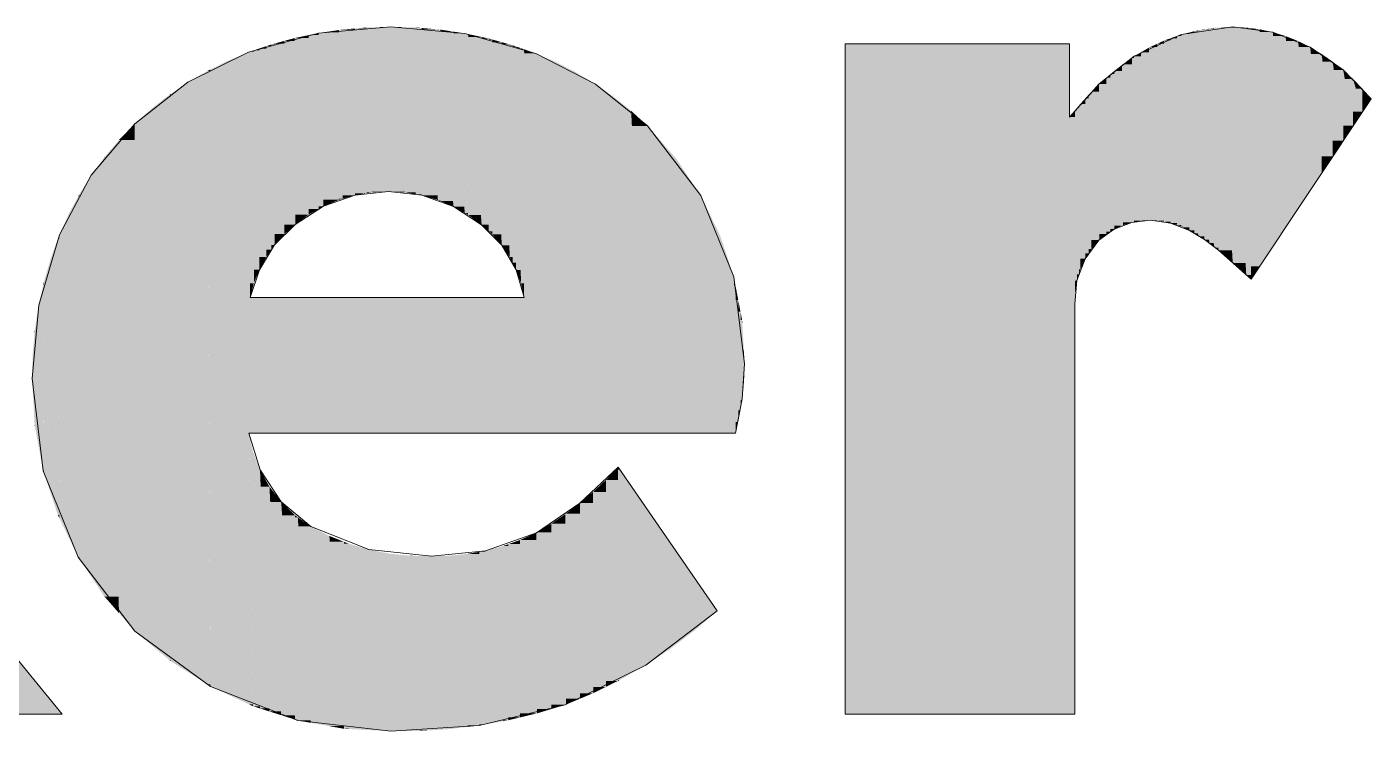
# Model space of a CAD drawing. Extents: x -1 to 1342, y -35 to 723.
# Drawn here: x 1089.49 to 1094.76, y 281.93 to 284.69 of the extents above; entities that cross this region are included whole.
import ezdxf

# ---------------------------------------------------------------- set-up
doc = ezdxf.new("R2010")
doc.units = 0
doc.layers.get('0').update_dxf_attribs({"lineweight": 18})
doc.layers.add('P11_Plankopf_Ausführung_AF_4_800 Plankopf', color=7, linetype='Continuous', lineweight=25)

# ---------------------------------------------------------------- blocks, each defined once
blk = doc.blocks.new('Referenz-A0SKLQSHLL', base_point=(1054.4775, 131.3883))
at = {"layer": 'P11_Plankopf_Ausführung_AF_4_800 Plankopf', "color": 0, "linetype": 'Continuous', "lineweight": 13, "ltscale": 16.9}
for p, q in [((1090.6317, 284.6667), (1090.3569, 284.5916)), ((1090.9155, 284.6908), (1090.6317, 284.6667)), ((1091.2046, 284.6656), (1090.9155, 284.6908)), ((1091.4839, 284.5867), (1091.2046, 284.6656)), ((1094.215, 284.6908), (1094.0133, 284.661)), ((1094.3718, 284.6702), (1094.215, 284.6908)), ((1094.5187, 284.6115), (1094.3718, 284.6702)), ((1093.5756, 284.6243), (1092.6957, 284.6243)), ((1092.6957, 284.6243), (1092.6957, 282)), ((1093.5756, 284.3378), (1093.5756, 284.6243)), ((1094.0133, 284.661), (1093.8281, 284.5757)), ((1090.3569, 284.5916), (1090.1199, 284.474)), ((1091.7169, 284.467), (1091.4839, 284.5867)), ((1093.8281, 284.5757), (1093.6918, 284.4674)), ((1094.6479, 284.5221), (1094.5187, 284.6115)), ((1094.7572, 284.4094), (1094.6479, 284.5221)), ((1090.1199, 284.474), (1089.9111, 284.3116)), ((1091.9213, 284.3033), (1091.7169, 284.467)), ((1093.6918, 284.4674), (1093.5756, 284.3378)), ((1094.2866, 283.7035), (1094.7572, 284.4094)), ((1089.9111, 284.3116), (1089.7409, 284.1097)), ((1092.1297, 284.03), (1091.9213, 284.3033)), ((1089.7409, 284.1097), (1089.6159, 283.8772)), ((1090.9053, 284.0462), (1090.7748, 284.0319)), ((1091.0362, 284.0317), (1090.9053, 284.0462)), ((1090.651, 283.9883), (1090.5403, 283.9177)), ((1090.7748, 284.0319), (1090.651, 283.9883)), ((1091.1604, 283.9874), (1091.0362, 284.0317)), ((1091.271, 283.9158), (1091.1604, 283.9874)), ((1092.2595, 283.7119), (1092.1297, 284.03)), ((1093.8927, 283.9337), (1093.8195, 283.9253)), ((1093.9712, 283.9229), (1093.8927, 283.9337)), ((1089.6159, 283.8772), (1089.5349, 283.6012)), ((1090.5403, 283.9177), (1090.4597, 283.837)), ((1091.3498, 283.8361), (1091.271, 283.9158)), ((1093.7507, 283.899), (1093.6907, 283.8563)), ((1093.8195, 283.9253), (1093.7507, 283.899)), ((1094.0449, 283.894), (1093.9712, 283.9229)), ((1094.104, 283.8581), (1094.0449, 283.894)), ((1090.4597, 283.837), (1090.3997, 283.74)), ((1091.4064, 283.7395), (1091.3498, 283.8361)), ((1093.6907, 283.8563), (1093.6366, 283.7827)), ((1094.1587, 283.816), (1094.104, 283.8581)), ((1093.6366, 283.7827), (1093.6043, 283.6972)), ((1094.1587, 283.816), (1094.2866, 283.7035)), ((1090.3997, 283.74), (1090.3634, 283.6319)), ((1091.4373, 283.6319), (1091.4064, 283.7395)), ((1092.3018, 283.371), (1092.2595, 283.7119)), ((1093.6043, 283.6972), (1093.596, 283.6063)), ((1091.4373, 283.6319), (1090.3634, 283.6319)), ((1089.5349, 283.6012), (1089.5091, 283.3147)), ((1093.596, 282), (1093.596, 283.6063)), ((1089.6264, 282), (1088.4808, 283.3965)), ((1092.2926, 283.2343), (1092.3018, 283.371)), ((1089.5091, 283.3147), (1089.5528, 282.9527)), ((1092.266, 283.0998), (1092.2926, 283.2343)), ((1090.3582, 283.0998), (1090.4023, 282.9561)), ((1090.3582, 283.0998), (1092.266, 283.0998)), ((1089.5528, 282.9527), (1089.69, 282.6148)), ((1090.4023, 282.9561), (1090.4855, 282.831)), ((1091.6559, 282.826), (1091.8056, 282.9668)), ((1092.1944, 282.4041), (1091.8056, 282.9668)), ((1090.4855, 282.831), (1090.6009, 282.7347)), ((1091.4859, 282.7104), (1091.6559, 282.826)), ((1090.6009, 282.7347), (1090.8295, 282.644)), ((1091.2855, 282.6398), (1091.4859, 282.7104)), ((1089.69, 282.6148), (1089.9111, 282.3248)), ((1090.8295, 282.644), (1091.0741, 282.619)), ((1091.0741, 282.619), (1091.2855, 282.6398)), ((1091.9142, 282.1919), (1092.1944, 282.4041)), ((1089.9111, 282.3248), (1090.2081, 282.1085)), ((1091.599, 282.0364), (1091.9142, 282.1919)), ((1090.2081, 282.1085), (1090.5504, 281.9751)), ((1091.2617, 281.9555), (1091.599, 282.0364)), ((1088.6138, 282), (1089.6264, 282)), ((1092.6957, 282), (1093.596, 282)), ((1090.5504, 281.9751), (1090.9155, 281.9335)), ((1090.9155, 281.9335), (1091.2617, 281.9555))]:
    blk.add_line(p, q, dxfattribs=at)
at = {"layer": 'P11_Plankopf_Ausführung_AF_4_800 Plankopf', "color": 0, "linetype": 'Continuous', "lineweight": 0, "ltscale": 0.0169}
for points in [[(1090.6317, 284.6587), (1090.5936, 284.6587), (1090.6317, 284.6667)], [(1090.651, 284.6667), (1090.6317, 284.6667), (1090.651, 284.6695)], [(1090.651, 283.9883), (1090.6317, 283.9883), (1090.6317, 284.6667)], [(1090.651, 283.9883), (1090.651, 284.6667), (1090.6317, 284.6667)], [(1090.7116, 284.6695), (1090.651, 284.6695), (1090.7116, 284.6784)], [(1090.7116, 284.0137), (1090.651, 284.0137), (1090.651, 284.6695)], [(1090.7116, 284.0137), (1090.7116, 284.6695), (1090.651, 284.6695)], [(1090.7257, 284.6784), (1090.7116, 284.6784), (1090.7257, 284.6805)], [(1090.7257, 284.0178), (1090.7116, 284.0178), (1090.7116, 284.6784)], [(1090.7257, 284.0178), (1090.7257, 284.6784), (1090.7116, 284.6784)], [(1090.7748, 284.6805), (1090.7257, 284.6805), (1090.7748, 284.6846)], [(1090.7748, 284.0319), (1090.7257, 284.0319), (1090.7257, 284.6805)], [(1090.7748, 284.0319), (1090.7748, 284.6805), (1090.7257, 284.6805)], [(1090.8205, 284.6846), (1090.7748, 284.6846), (1090.8205, 284.6885)], [(1090.8205, 284.0396), (1090.7748, 284.0396), (1090.7748, 284.6846)], [(1090.8205, 284.0396), (1090.8205, 284.6846), (1090.7748, 284.6846)], [(1090.8396, 284.6885), (1090.8205, 284.6885), (1090.8396, 284.689)], [(1090.8396, 284.0428), (1090.8205, 284.0428), (1090.8205, 284.6885)], [(1090.8396, 284.0428), (1090.8396, 284.6885), (1090.8205, 284.6885)], [(1090.9053, 284.689), (1090.8396, 284.689), (1090.9053, 284.6905)], [(1090.9053, 284.0462), (1090.8396, 284.0462), (1090.8396, 284.689)], [(1090.9053, 284.0462), (1090.9053, 284.689), (1090.8396, 284.689)], [(1090.9155, 284.6905), (1090.9053, 284.6905), (1090.9155, 284.6908)], [(1090.9155, 284.0462), (1090.9053, 284.0462), (1090.9053, 284.6905)], [(1090.9155, 284.0457), (1090.9155, 284.6905), (1090.9053, 284.6905)], [(1090.9709, 284.0457), (1090.9155, 284.0457), (1090.9155, 284.6908)], [(1090.9712, 284.6894), (1090.9156, 284.6894), (1090.9155, 284.6908)], [(1090.9712, 284.0427), (1090.9712, 284.6894), (1090.9156, 284.6894)], [(1091.0119, 284.0427), (1090.9712, 284.0427), (1090.9712, 284.6894)], [(1091.0123, 284.6885), (1090.9712, 284.6885), (1090.9712, 284.6894)], [(1091.0123, 284.0357), (1091.0123, 284.6885), (1090.9712, 284.6885)], [(1091.0361, 284.0357), (1091.0123, 284.0357), (1091.0123, 284.6885)], [(1091.0362, 284.6864), (1091.0124, 284.6864), (1091.0123, 284.6885)], [(1091.0362, 284.0317), (1091.0362, 284.6864), (1091.0124, 284.6864)], [(1091.0979, 284.0317), (1091.0362, 284.0317), (1091.0362, 284.6864)], [(1091.0996, 284.6809), (1091.0368, 284.6809), (1091.0362, 284.6864)], [(1091.0996, 284.0131), (1091.0996, 284.6809), (1091.0368, 284.6809)], [(1091.1088, 284.0131), (1091.0996, 284.0131), (1091.0996, 284.6809)], [(1091.1088, 284.6801), (1091.0996, 284.6801), (1091.0996, 284.6809)], [(1091.1088, 284.0092), (1091.1088, 284.6801), (1091.0996, 284.6801)], [(1091.1588, 284.0092), (1091.1088, 284.0092), (1091.1088, 284.6801)], [(1091.1604, 284.6723), (1091.1094, 284.6723), (1091.1088, 284.6801)], [(1091.1604, 283.9874), (1091.1604, 284.6723), (1091.1094, 284.6723)], [(1091.203, 283.9874), (1091.1604, 283.9874), (1091.1604, 284.6723)], [(1091.2046, 284.6656), (1091.1608, 284.6656), (1091.1604, 284.6723)], [(1091.2046, 283.9623), (1091.2046, 284.6656), (1091.1608, 284.6656)], [(1091.2176, 283.9623), (1091.2046, 283.9623), (1091.2046, 284.6656)], [(1091.2178, 284.6628), (1091.2047, 284.6628), (1091.2046, 284.6656)], [(1094.0449, 284.6629), (1094.0211, 284.6629), (1094.0449, 284.6688)], [(1094.065, 284.6688), (1094.0449, 284.6688), (1094.065, 284.6738)], [(1094.0647, 283.894), (1094.0449, 283.894), (1094.0449, 284.6688)], [(1094.065, 283.8828), (1094.065, 284.6688), (1094.0449, 284.6688)], [(1094.0795, 284.6738), (1094.065, 284.6738), (1094.0795, 284.6773)], [(1094.0793, 283.8828), (1094.065, 283.8828), (1094.065, 284.6738)], [(1094.0795, 283.874), (1094.0795, 284.6738), (1094.065, 284.6738)], [(1094.0847, 284.6773), (1094.0795, 284.6773), (1094.0847, 284.6781)], [(1094.0847, 283.874), (1094.0795, 283.874), (1094.0795, 284.6773)], [(1094.0847, 283.8708), (1094.0847, 284.6773), (1094.0795, 284.6773)], [(1094.104, 284.6781), (1094.0847, 284.6781), (1094.104, 284.6809)], [(1094.1037, 283.8708), (1094.0847, 283.8708), (1094.0847, 284.6781)], [(1094.104, 283.8581), (1094.104, 284.6781), (1094.0847, 284.6781)], [(1094.1227, 284.6809), (1094.104, 284.6809), (1094.1227, 284.6837)], [(1094.1224, 283.8581), (1094.104, 283.8581), (1094.104, 284.6809)], [(1094.1227, 283.8448), (1094.1227, 284.6809), (1094.104, 284.6809)], [(1094.141, 284.6837), (1094.1227, 284.6837), (1094.141, 284.6864)], [(1094.1407, 283.8448), (1094.1227, 283.8448), (1094.1227, 284.6837)], [(1094.141, 283.8307), (1094.141, 284.6837), (1094.1227, 284.6837)], [(1094.1469, 284.6864), (1094.141, 284.6864), (1094.1469, 284.6873)], [(1094.1469, 283.8307), (1094.141, 283.8307), (1094.141, 284.6864)], [(1094.1469, 283.8258), (1094.1469, 284.6864), (1094.141, 284.6864)], [(1094.1587, 284.6873), (1094.1469, 284.6873), (1094.1587, 284.6879)], [(1094.1586, 283.8258), (1094.1469, 283.8258), (1094.1469, 284.6873)], [(1094.1587, 283.816), (1094.1587, 284.6873), (1094.1469, 284.6873)], [(1094.215, 284.6879), (1094.1587, 284.6879), (1094.215, 284.6908)], [(1094.212, 283.816), (1094.1587, 283.816), (1094.1587, 284.6879)], [(1094.215, 283.7665), (1094.215, 284.6879), (1094.1587, 284.6879)], [(1094.2653, 283.7665), (1094.215, 283.7665), (1094.215, 284.6908)], [(1094.2678, 284.6883), (1094.2151, 284.6883), (1094.215, 284.6908)], [(1094.2678, 283.72), (1094.2678, 284.6883), (1094.2151, 284.6883)], [(1094.2863, 283.72), (1094.2678, 283.72), (1094.2678, 284.6883)], [(1094.2866, 284.6858), (1094.2678, 284.6858), (1094.2678, 284.6883)], [(1094.2866, 283.7035), (1094.2866, 284.6858), (1094.2678, 284.6858)], [(1094.3202, 283.7538), (1094.2866, 283.7538), (1094.2866, 284.6858)], [(1094.3202, 284.6814), (1094.2868, 284.6814), (1094.2866, 284.6858)], [(1094.3202, 283.7538), (1094.3202, 284.6814), (1094.2868, 284.6814)], [(1094.3718, 283.8313), (1094.3202, 283.8313), (1094.3202, 284.6814)], [(1094.3718, 284.6702), (1094.3209, 284.6702), (1094.3202, 284.6814)], [(1094.3718, 283.8313), (1094.3718, 284.6702), (1094.3209, 284.6702)], [(1094.4224, 283.9071), (1094.3718, 283.9071), (1094.3718, 284.6702)], [(1094.4224, 284.6547), (1094.3729, 284.6547), (1094.3718, 284.6702)], [(1090.4269, 284.6061), (1090.3997, 284.6061), (1090.4269, 284.6154)], [(1090.4469, 284.6154), (1090.4269, 284.6154), (1090.4469, 284.6222)], [(1090.4469, 283.8187), (1090.4269, 283.8187), (1090.4269, 284.6154)], [(1090.4469, 283.8187), (1090.4469, 284.6154), (1090.4269, 284.6154)], [(1090.4597, 284.6222), (1090.4469, 284.6222), (1090.4597, 284.6257)], [(1090.4597, 283.837), (1090.4469, 283.837), (1090.4469, 284.6222)], [(1090.4597, 283.837), (1090.4597, 284.6222), (1090.4469, 284.6222)], [(1090.4977, 284.6257), (1090.4597, 284.6257), (1090.4977, 284.636)], [(1090.4977, 283.8796), (1090.4597, 283.8796), (1090.4597, 284.6257)], [(1090.4977, 283.8796), (1090.4977, 284.6257), (1090.4597, 284.6257)], [(1090.5386, 284.636), (1090.4977, 284.636), (1090.5386, 284.6472)], [(1090.5386, 283.9162), (1090.4977, 283.9162), (1090.4977, 284.636)], [(1090.5386, 283.9162), (1090.5386, 284.636), (1090.4977, 284.636)], [(1090.5403, 284.6472), (1090.5386, 284.6472), (1090.5403, 284.6476)], [(1090.5403, 283.9177), (1090.5386, 283.9177), (1090.5386, 284.6472)], [(1090.5403, 283.9177), (1090.5403, 284.6472), (1090.5386, 284.6472)], [(1090.5936, 284.6476), (1090.5403, 284.6476), (1090.5936, 284.6587)], [(1090.5936, 283.9562), (1090.5403, 283.9562), (1090.5403, 284.6476)], [(1090.5936, 283.9562), (1090.5936, 284.6476), (1090.5403, 284.6476)], [(1090.6317, 283.9775), (1090.5936, 283.9775), (1090.5936, 284.6587)], [(1090.6317, 283.9775), (1090.6317, 284.6587), (1090.5936, 284.6587)], [(1091.2178, 283.9548), (1091.2178, 284.6628), (1091.2047, 284.6628)], [(1091.2682, 283.9548), (1091.2178, 283.9548), (1091.2178, 284.6628)], [(1091.271, 284.6513), (1091.2186, 284.6513), (1091.2178, 284.6628)], [(1091.271, 283.9158), (1091.271, 284.6513), (1091.2186, 284.6513)], [(1091.2983, 283.9158), (1091.271, 283.9158), (1091.271, 284.6513)], [(1091.2993, 284.6452), (1091.2712, 284.6452), (1091.271, 284.6513)], [(1091.2993, 283.8905), (1091.2993, 284.6452), (1091.2712, 284.6452)], [(1091.3127, 283.8905), (1091.2993, 283.8905), (1091.2993, 284.6452)], [(1091.3129, 284.6413), (1091.2994, 284.6413), (1091.2993, 284.6452)], [(1091.3129, 283.8784), (1091.3129, 284.6413), (1091.2994, 284.6413)], [(1091.3478, 283.8784), (1091.3129, 283.8784), (1091.3129, 284.6413)], [(1091.3498, 284.6309), (1091.3134, 284.6309), (1091.3129, 284.6413)], [(1091.3498, 283.8361), (1091.3498, 284.6309), (1091.3134, 284.6309)], [(1091.3794, 283.8361), (1091.3498, 283.8361), (1091.3498, 284.6309)], [(1091.3811, 284.6221), (1091.3501, 284.6221), (1091.3498, 284.6309)], [(1091.3811, 283.7896), (1091.3811, 284.6221), (1091.3501, 284.6221)], [(1091.3922, 283.7896), (1091.3811, 283.7896), (1091.3811, 284.6221)], [(1091.3925, 284.6188), (1091.3811, 284.6188), (1091.3811, 284.6221)], [(1091.3925, 283.767), (1091.3925, 284.6188), (1091.3811, 284.6188)], [(1091.4059, 283.767), (1091.3925, 283.767), (1091.3925, 284.6188)], [(1091.4064, 284.614), (1091.3926, 284.614), (1091.3925, 284.6188)], [(1091.4064, 283.7395), (1091.4064, 284.614), (1091.3926, 284.614)], [(1091.4241, 283.7395), (1091.4064, 283.7395), (1091.4064, 284.614)], [(1091.4252, 284.6073), (1091.4065, 284.6073), (1091.4064, 284.614)], [(1092.6957, 282), (1093.5756, 282), (1092.6957, 284.6243)], [(1093.5756, 284.3378), (1093.5756, 284.6243), (1092.6957, 284.6243)], [(1093.5756, 284.3378), (1092.7917, 284.3378), (1092.6957, 284.6243)], [(1093.8927, 284.61), (1093.8871, 284.61), (1093.8927, 284.6126)], [(1093.9191, 284.6126), (1093.8927, 284.6126), (1093.9191, 284.6247)], [(1093.9191, 283.9337), (1093.8927, 283.9337), (1093.8927, 284.6126)], [(1093.9191, 283.9322), (1093.9191, 284.6126), (1093.8927, 284.6126)], [(1093.9453, 284.6247), (1093.9191, 284.6247), (1093.9453, 284.6368)], [(1093.9452, 283.9322), (1093.9191, 283.9322), (1093.9191, 284.6247)], [(1093.9453, 283.9286), (1093.9453, 284.6247), (1093.9191, 284.6247)], [(1093.949, 284.6368), (1093.9453, 284.6368), (1093.949, 284.6385)], [(1093.949, 283.9286), (1093.9453, 283.9286), (1093.9453, 284.6368)], [(1093.949, 283.9278), (1093.949, 284.6368), (1093.9453, 284.6368)], [(1093.9712, 284.6385), (1093.949, 284.6385), (1093.9712, 284.6463)], [(1093.971, 283.9278), (1093.949, 283.9278), (1093.949, 284.6385)], [(1093.9712, 283.9229), (1093.9712, 284.6385), (1093.949, 284.6385)], [(1093.9965, 284.6463), (1093.9712, 284.6463), (1093.9965, 284.6551)], [(1093.9962, 283.9229), (1093.9712, 283.9229), (1093.9712, 284.6463)], [(1093.9965, 283.9152), (1093.9965, 284.6463), (1093.9712, 284.6463)], [(1094.0133, 284.6551), (1093.9965, 284.6551), (1094.0133, 284.661)], [(1094.0132, 283.9152), (1093.9965, 283.9152), (1093.9965, 284.6551)], [(1094.0133, 283.9087), (1094.0133, 284.6551), (1093.9965, 284.6551)], [(1094.0211, 284.661), (1094.0133, 284.661), (1094.0211, 284.6629)], [(1094.0211, 283.9087), (1094.0133, 283.9087), (1094.0133, 284.661)], [(1094.0211, 283.9056), (1094.0211, 284.661), (1094.0133, 284.661)], [(1094.0446, 283.9056), (1094.0211, 283.9056), (1094.0211, 284.6629)], [(1094.0449, 283.894), (1094.0449, 284.6629), (1094.0211, 284.6629)], [(1094.4224, 283.9071), (1094.4224, 284.6547), (1094.3729, 284.6547)], [(1094.4715, 283.9807), (1094.4224, 283.9807), (1094.4224, 284.6547)], [(1094.4715, 284.6351), (1094.4238, 284.6351), (1094.4224, 284.6547)], [(1094.4715, 283.9807), (1094.4715, 284.6351), (1094.4238, 284.6351)], [(1094.5187, 284.0516), (1094.4715, 284.0516), (1094.4715, 284.6351)], [(1094.5187, 284.6115), (1094.4734, 284.6115), (1094.4715, 284.6351)], [(1090.3569, 284.5577), (1090.2754, 284.5577), (1090.3569, 284.5916)], [(1090.3582, 284.5916), (1090.3569, 284.5916), (1090.3582, 284.592)], [(1090.3582, 282.0392), (1090.3569, 282.0392), (1090.3569, 284.5916)], [(1090.3582, 282.0386), (1090.3582, 284.5916), (1090.3569, 284.5916)], [(1090.3634, 284.592), (1090.3582, 284.592), (1090.3634, 284.5938)], [(1090.3582, 283.0998), (1090.3634, 283.0998), (1090.3582, 284.592)], [(1090.3634, 283.0998), (1090.3634, 284.592), (1090.3582, 284.592)], [(1090.3784, 284.5938), (1090.3634, 284.5938), (1090.3784, 284.5989)], [(1090.3784, 283.687), (1090.3634, 283.687), (1090.3634, 284.5938)], [(1090.3784, 283.687), (1090.3784, 284.5938), (1090.3634, 284.5938)], [(1090.3997, 284.5989), (1090.3784, 284.5989), (1090.3997, 284.6061)], [(1090.3997, 283.74), (1090.3784, 283.74), (1090.3784, 284.5989)], [(1090.3997, 283.74), (1090.3997, 284.5989), (1090.3784, 284.5989)], [(1090.4269, 283.7902), (1090.3997, 283.7902), (1090.3997, 284.6061)], [(1090.4269, 283.7902), (1090.4269, 284.6061), (1090.3997, 284.6061)], [(1091.4252, 283.6866), (1091.4252, 284.6073), (1091.4065, 284.6073)], [(1091.4366, 283.6866), (1091.4252, 283.6866), (1091.4252, 284.6073)], [(1091.4373, 284.6031), (1091.4252, 284.6031), (1091.4252, 284.6073)], [(1091.4373, 283.6319), (1091.4373, 284.6031), (1091.4252, 284.6031)], [(1091.4373, 283.0998), (1091.4839, 283.0998), (1091.4373, 284.6031)], [(1091.4839, 284.5867), (1091.4378, 284.5867), (1091.4373, 284.6031)], [(1091.4839, 283.0998), (1091.4839, 284.5867), (1091.4378, 284.5867)], [(1091.4839, 283.0998), (1091.5642, 283.0998), (1091.4839, 284.5867)], [(1091.5642, 284.552), (1091.4857, 284.552), (1091.4839, 284.5867)], [(1093.8195, 284.5447), (1093.7843, 284.5447), (1093.8195, 284.5696)], [(1093.8281, 284.5696), (1093.8195, 284.5696), (1093.8281, 284.5757)], [(1093.8281, 283.9269), (1093.8195, 283.9269), (1093.8195, 284.5696)], [(1093.8281, 283.9269), (1093.8281, 284.5696), (1093.8195, 284.5696)], [(1093.8559, 284.5757), (1093.8281, 284.5757), (1093.8559, 284.5918)], [(1093.8559, 283.9318), (1093.8281, 283.9318), (1093.8281, 284.5757)], [(1093.8559, 283.9318), (1093.8559, 284.5757), (1093.8281, 284.5757)], [(1093.8871, 284.5918), (1093.8559, 284.5918), (1093.8871, 284.61)], [(1093.8871, 283.9334), (1093.8559, 283.9334), (1093.8559, 284.5918)], [(1093.8871, 283.9334), (1093.8871, 284.5918), (1093.8559, 284.5918)], [(1093.8927, 283.9337), (1093.8871, 283.9337), (1093.8871, 284.61)], [(1093.8927, 283.9337), (1093.8927, 284.61), (1093.8871, 284.61)], [(1094.5187, 284.0516), (1094.5187, 284.6115), (1094.4734, 284.6115)], [(1094.5637, 284.1191), (1094.5187, 284.1191), (1094.5187, 284.6115)], [(1094.5637, 284.5845), (1094.5212, 284.5845), (1094.5187, 284.6115)], [(1094.5637, 284.1191), (1094.5637, 284.5845), (1094.5212, 284.5845)], [(1094.6068, 284.1837), (1094.5637, 284.1837), (1094.5637, 284.5845)], [(1094.6068, 284.5547), (1094.5669, 284.5547), (1094.5637, 284.5845)], [(1090.1963, 284.474), (1090.1199, 284.474), (1090.1963, 284.5184)], [(1090.2081, 284.5184), (1090.1963, 284.5184), (1090.2081, 284.5243)], [(1090.208, 282.116), (1090.1963, 282.116), (1090.1963, 284.5184)], [(1090.2081, 282.1085), (1090.2081, 284.5184), (1090.1963, 284.5184)], [(1090.2754, 284.5243), (1090.2081, 284.5243), (1090.2754, 284.5577)], [(1090.2745, 282.1085), (1090.2081, 282.1085), (1090.2081, 284.5243)], [(1090.2754, 282.0772), (1090.2754, 284.5243), (1090.2081, 284.5243)], [(1090.3557, 282.0772), (1090.2754, 282.0772), (1090.2754, 284.5577)], [(1090.3569, 282.0392), (1090.3569, 284.5577), (1090.2754, 284.5577)], [(1091.5642, 283.0998), (1091.5642, 284.552), (1091.4857, 284.552)], [(1091.5642, 283.0998), (1091.6419, 283.0998), (1091.5642, 284.552)], [(1091.6419, 284.5121), (1091.5663, 284.5121), (1091.5642, 284.552)], [(1091.6419, 283.0998), (1091.6419, 284.5121), (1091.5663, 284.5121)], [(1091.6419, 283.0998), (1091.7169, 283.0998), (1091.6419, 284.5121)], [(1091.7169, 284.467), (1091.6443, 284.467), (1091.6419, 284.5121)], [(1093.7507, 284.506), (1093.7352, 284.506), (1093.7507, 284.5183)], [(1093.7807, 284.5183), (1093.7507, 284.5183), (1093.7807, 284.5421)], [(1093.7807, 283.9127), (1093.7507, 283.9127), (1093.7507, 284.5183)], [(1093.7807, 283.9127), (1093.7807, 284.5183), (1093.7507, 284.5183)], [(1093.7843, 284.5421), (1093.7807, 284.5421), (1093.7843, 284.5447)], [(1093.7843, 283.9143), (1093.7807, 283.9143), (1093.7807, 284.5421)], [(1093.7843, 283.9143), (1093.7843, 284.5421), (1093.7807, 284.5421)], [(1093.8195, 283.9253), (1093.7843, 283.9253), (1093.7843, 284.5447)], [(1093.8195, 283.9253), (1093.8195, 284.5447), (1093.7843, 284.5447)], [(1094.6068, 284.1837), (1094.6068, 284.5547), (1094.5669, 284.5547)], [(1094.6479, 284.2453), (1094.6068, 284.2453), (1094.6068, 284.5547)], [(1094.6479, 284.5221), (1094.6111, 284.5221), (1094.6068, 284.5547)], [(1094.6479, 284.2453), (1094.6479, 284.5221), (1094.6111, 284.5221)], [(1094.6867, 284.3036), (1094.6479, 284.3036), (1094.6479, 284.5221)], [(1094.6867, 284.4869), (1094.6541, 284.4869), (1094.6479, 284.5221)], [(1090.1199, 284.4285), (1090.0526, 284.4285), (1090.1199, 284.474)], [(1090.1947, 282.1644), (1090.1199, 282.1644), (1090.1199, 284.474)], [(1090.1963, 282.116), (1090.1963, 284.474), (1090.1199, 284.474)], [(1091.7169, 283.0998), (1091.7169, 284.467), (1091.6443, 284.467)], [(1091.7169, 283.0998), (1091.7886, 283.0998), (1091.7169, 284.467)], [(1091.7886, 284.417), (1091.7195, 284.417), (1091.7169, 284.467)], [(1093.6907, 284.4368), (1093.6611, 284.4368), (1093.6907, 284.4662)], [(1093.6918, 284.4662), (1093.6907, 284.4662), (1093.6918, 284.4674)], [(1093.6918, 283.8572), (1093.6907, 283.8572), (1093.6907, 284.4662)], [(1093.6918, 283.8572), (1093.6918, 284.4662), (1093.6907, 284.4662)], [(1093.7193, 284.4674), (1093.6918, 284.4674), (1093.7193, 284.4919)], [(1093.7193, 283.8795), (1093.6918, 283.8795), (1093.6918, 284.4674)], [(1093.7193, 283.8795), (1093.7193, 284.4674), (1093.6918, 284.4674)], [(1093.7352, 284.4919), (1093.7193, 284.4919), (1093.7352, 284.506)], [(1093.7352, 283.8894), (1093.7193, 283.8894), (1093.7193, 284.4919)], [(1093.7352, 283.8894), (1093.7352, 284.4919), (1093.7193, 284.4919)], [(1093.7507, 283.899), (1093.7352, 283.899), (1093.7352, 284.506)], [(1093.7507, 283.899), (1093.7507, 284.506), (1093.7352, 284.506)], [(1094.6867, 284.3036), (1094.6867, 284.4869), (1094.6541, 284.4869)], [(1094.7232, 284.3584), (1094.6867, 284.3584), (1094.6867, 284.4869)], [(1094.7232, 284.4493), (1094.6974, 284.4493), (1094.6867, 284.4869)], [(1090.0468, 284.3703), (1089.977, 284.3703), (1090.0468, 284.4245)], [(1090.0526, 284.4245), (1090.0468, 284.4245), (1090.0526, 284.4285)], [(1090.0526, 282.2119), (1090.0468, 282.2119), (1090.0468, 284.4245)], [(1090.0526, 282.2071), (1090.0526, 284.4245), (1090.0468, 284.4245)], [(1090.1187, 282.2071), (1090.0526, 282.2071), (1090.0526, 284.4285)], [(1090.1199, 282.1644), (1090.1199, 284.4285), (1090.0526, 284.4285)], [(1091.7886, 283.0998), (1091.7886, 284.417), (1091.7195, 284.417)], [(1091.7886, 283.0998), (1091.8569, 283.0998), (1091.7886, 284.417)], [(1091.8569, 284.3624), (1091.7915, 284.3624), (1091.7886, 284.417)], [(1093.6366, 284.3894), (1093.6175, 284.3894), (1093.6366, 284.4107)], [(1093.6507, 284.4107), (1093.6366, 284.4107), (1093.6507, 284.4264)], [(1093.6507, 283.8048), (1093.6366, 283.8048), (1093.6366, 284.4107)], [(1093.6507, 283.8048), (1093.6507, 284.4107), (1093.6366, 284.4107)], [(1093.6611, 284.4264), (1093.6507, 284.4264), (1093.6611, 284.4368)], [(1093.6611, 283.8213), (1093.6507, 283.8213), (1093.6507, 284.4264)], [(1093.6611, 283.8213), (1093.6611, 284.4264), (1093.6507, 284.4264)], [(1093.6907, 283.8563), (1093.6611, 283.8563), (1093.6611, 284.4368)], [(1093.6907, 283.8563), (1093.6907, 284.4368), (1093.6611, 284.4368)], [(1094.7232, 284.3584), (1094.7232, 284.4493), (1094.6974, 284.4493)], [(1094.7572, 284.4094), (1094.7232, 284.4094), (1094.7232, 284.4493)], [(1094.7232, 284.3584), (1094.7572, 284.4094), (1094.7232, 284.4094)], [(1089.977, 284.3116), (1089.9111, 284.3116), (1089.977, 284.3703)], [(1090.0449, 282.27), (1089.977, 282.27), (1089.977, 284.3703)], [(1090.0468, 282.2119), (1090.0468, 284.3703), (1089.977, 284.3703)], [(1091.8569, 283.0998), (1091.8569, 284.3624), (1091.7915, 284.3624)], [(1091.8569, 283.0998), (1091.9213, 283.0998), (1091.8569, 284.3624)], [(1091.9213, 284.3033), (1091.8599, 284.3033), (1091.8569, 284.3624)], [(1093.596, 284.3378), (1093.5756, 284.3378), (1093.596, 284.3634)], [(1093.597, 284.3634), (1093.596, 284.3634), (1093.597, 284.3646)], [(1093.597, 283.652), (1093.596, 283.652), (1093.596, 284.3634)], [(1093.597, 283.652), (1093.597, 284.3634), (1093.596, 284.3634)], [(1093.6043, 284.3646), (1093.597, 284.3646), (1093.6043, 284.3736)], [(1093.6043, 283.6972), (1093.597, 283.6972), (1093.597, 284.3646)], [(1093.6043, 283.6972), (1093.6043, 284.3646), (1093.597, 284.3646)], [(1093.6119, 284.3736), (1093.6043, 284.3736), (1093.6119, 284.3831)], [(1093.6119, 283.7224), (1093.6043, 283.7224), (1093.6043, 284.3736)], [(1093.6119, 283.7224), (1093.6119, 284.3736), (1093.6043, 284.3736)], [(1093.6175, 284.3831), (1093.6119, 284.3831), (1093.6175, 284.3894)], [(1093.6175, 283.7411), (1093.6119, 283.7411), (1093.6119, 284.3831)], [(1093.6175, 283.7411), (1093.6175, 284.3831), (1093.6119, 284.3831)], [(1093.6366, 283.7827), (1093.6175, 283.7827), (1093.6175, 284.3894)], [(1093.6366, 283.7827), (1093.6366, 284.3894), (1093.6175, 284.3894)], [(1094.6867, 284.3036), (1094.7232, 284.3584), (1094.6867, 284.3584)], [(1089.9111, 284.2483), (1089.8497, 284.2483), (1089.9111, 284.3116)], [(1089.9753, 282.3248), (1089.9111, 282.3248), (1089.9111, 284.3116)], [(1089.977, 282.27), (1089.977, 284.3116), (1089.9111, 284.3116)], [(1091.9213, 283.0998), (1091.9213, 284.3033), (1091.8599, 284.3033)], [(1091.9213, 283.0998), (1092.0345, 283.0998), (1091.9213, 284.3033)], [(1092.0345, 284.1735), (1091.9335, 284.1735), (1091.9213, 284.3033)], [(1093.5756, 282), (1093.5756, 284.3378), (1092.7917, 284.3378)], [(1093.5756, 282), (1093.596, 282), (1093.5756, 284.3378)], [(1093.596, 283.6063), (1093.596, 284.3378), (1093.5756, 284.3378)], [(1093.596, 283.6063), (1093.582, 283.6063), (1093.5756, 284.3378)], [(1094.6479, 284.2453), (1094.6867, 284.3036), (1094.6479, 284.3036)], [(1089.8497, 284.1809), (1089.7929, 284.1809), (1089.8497, 284.2483)], [(1089.9089, 282.3951), (1089.8497, 282.3951), (1089.8497, 284.2483)], [(1089.9111, 282.3248), (1089.9111, 284.2483), (1089.8497, 284.2483)], [(1094.6068, 284.1837), (1094.6479, 284.2453), (1094.6068, 284.2453)], [(1089.7909, 284.1097), (1089.7409, 284.1097), (1089.7909, 284.1782)], [(1089.7929, 284.1782), (1089.7909, 284.1782), (1089.7929, 284.1809)], [(1089.7929, 282.4625), (1089.7909, 282.4625), (1089.7909, 284.1782)], [(1089.7929, 282.4602), (1089.7929, 284.1782), (1089.7909, 284.1782)], [(1089.8477, 282.4602), (1089.7929, 282.4602), (1089.7929, 284.1809)], [(1089.8497, 282.3951), (1089.8497, 284.1809), (1089.7929, 284.1809)], [(1092.0345, 283.0998), (1092.0345, 284.1735), (1091.9335, 284.1735)], [(1092.0345, 283.0998), (1092.1297, 283.0998), (1092.0345, 284.1735)], [(1092.1297, 284.03), (1092.0472, 284.03), (1092.0345, 284.1735)], [(1094.5637, 284.1191), (1094.6068, 284.1837), (1094.5637, 284.1837)], [(1089.7409, 284.0352), (1089.6939, 284.0352), (1089.7409, 284.1097)], [(1089.7886, 282.538), (1089.7409, 282.538), (1089.7409, 284.1097)], [(1089.7909, 282.4625), (1089.7909, 284.1097), (1089.7409, 284.1097)], [(1094.5187, 284.0516), (1094.5637, 284.1191), (1094.5187, 284.1191)], [(1089.6939, 284.028), (1089.69, 284.028), (1089.6939, 284.0352)], [(1089.7386, 282.609), (1089.6939, 282.609), (1089.6939, 284.0352)], [(1089.7409, 282.538), (1089.7409, 284.0352), (1089.6939, 284.0352)], [(1090.7748, 284.0319), (1090.8205, 284.0396), (1090.7748, 284.0396)], [(1090.8205, 284.0396), (1090.8396, 284.0428), (1090.8205, 284.0428)], [(1090.8396, 284.0428), (1090.9053, 284.0462), (1090.8396, 284.0462)], [(1090.9155, 284.0457), (1090.9155, 284.0462), (1090.9053, 284.0462)], [(1090.9712, 284.0427), (1090.9709, 284.0457), (1090.9155, 284.0457)], [(1091.0123, 284.0357), (1091.0119, 284.0427), (1090.9712, 284.0427)], [(1091.0362, 284.0317), (1091.0361, 284.0357), (1091.0123, 284.0357)], [(1094.4715, 283.9807), (1094.5187, 284.0516), (1094.4715, 284.0516)], [(1089.69, 283.9575), (1089.6521, 283.9575), (1089.69, 284.028)], [(1089.6939, 282.6148), (1089.69, 282.6148), (1089.69, 284.028)], [(1089.6939, 282.609), (1089.6939, 284.028), (1089.69, 284.028)], [(1090.6317, 283.9775), (1090.651, 283.9883), (1090.6317, 283.9883)], [(1090.651, 283.9883), (1090.7116, 284.0137), (1090.651, 284.0137)], [(1090.7116, 284.0137), (1090.7257, 284.0178), (1090.7116, 284.0178)], [(1090.7257, 284.0178), (1090.7748, 284.0319), (1090.7257, 284.0319)], [(1091.0996, 284.0131), (1091.0979, 284.0317), (1091.0362, 284.0317)], [(1091.1088, 284.0092), (1091.1088, 284.0131), (1091.0996, 284.0131)], [(1091.1604, 283.9874), (1091.1588, 284.0092), (1091.1088, 284.0092)], [(1091.2046, 283.9623), (1091.203, 283.9874), (1091.1604, 283.9874)], [(1092.1297, 283.0998), (1092.1297, 284.03), (1092.0472, 284.03)], [(1092.1297, 283.0998), (1092.2051, 283.0998), (1092.1297, 284.03)], [(1092.2051, 283.8753), (1092.1422, 283.8753), (1092.1297, 284.03)], [(1094.4224, 283.9071), (1094.4715, 283.9807), (1094.4224, 283.9807)], [(1089.6521, 283.8772), (1089.6159, 283.8772), (1089.6521, 283.9575)], [(1089.6878, 282.6928), (1089.6521, 282.6928), (1089.6521, 283.9575)], [(1089.69, 282.6148), (1089.69, 283.9575), (1089.6521, 283.9575)], [(1090.5403, 283.9177), (1090.5936, 283.9562), (1090.5403, 283.9562)], [(1090.5936, 283.9562), (1090.6317, 283.9775), (1090.5936, 283.9775)], [(1091.2178, 283.9548), (1091.2176, 283.9623), (1091.2046, 283.9623)], [(1091.271, 283.9158), (1091.2682, 283.9548), (1091.2178, 283.9548)], [(1093.8281, 283.9269), (1093.8559, 283.9318), (1093.8281, 283.9318)], [(1093.8559, 283.9318), (1093.8871, 283.9334), (1093.8559, 283.9334)], [(1093.8871, 283.9334), (1093.8927, 283.9337), (1093.8871, 283.9337)], [(1093.9191, 283.9322), (1093.9191, 283.9337), (1093.8927, 283.9337)], [(1093.9453, 283.9286), (1093.9452, 283.9322), (1093.9191, 283.9322)], [(1093.949, 283.9278), (1093.949, 283.9286), (1093.9453, 283.9286)], [(1093.9712, 283.9229), (1093.971, 283.9278), (1093.949, 283.9278)], [(1089.6159, 283.8615), (1089.6102, 283.8615), (1089.6159, 283.8772)], [(1089.6499, 282.7674), (1089.6159, 282.7674), (1089.6159, 283.8772)], [(1089.6521, 282.6928), (1089.6521, 283.8772), (1089.6159, 283.8772)], [(1090.4597, 283.837), (1090.4977, 283.8796), (1090.4597, 283.8796)], [(1090.4977, 283.8796), (1090.5386, 283.9162), (1090.4977, 283.9162)], [(1090.5386, 283.9162), (1090.5403, 283.9177), (1090.5386, 283.9177)], [(1091.2993, 283.8905), (1091.2983, 283.9158), (1091.271, 283.9158)], [(1091.3129, 283.8784), (1091.3127, 283.8905), (1091.2993, 283.8905)], [(1091.3498, 283.8361), (1091.3478, 283.8784), (1091.3129, 283.8784)], [(1092.2051, 283.0998), (1092.2051, 283.8753), (1092.1422, 283.8753)], [(1092.2051, 283.0998), (1092.2595, 283.0998), (1092.2051, 283.8753)], [(1092.2595, 283.7119), (1092.2165, 283.7119), (1092.2051, 283.8753)], [(1093.6918, 283.8572), (1093.7193, 283.8795), (1093.6918, 283.8795)], [(1093.7193, 283.8795), (1093.7352, 283.8894), (1093.7193, 283.8894)], [(1093.7352, 283.8894), (1093.7507, 283.899), (1093.7352, 283.899)], [(1093.7507, 283.899), (1093.7807, 283.9127), (1093.7507, 283.9127)], [(1093.7807, 283.9127), (1093.7843, 283.9143), (1093.7807, 283.9143)], [(1093.7843, 283.9143), (1093.8195, 283.9253), (1093.7843, 283.9253)], [(1093.8195, 283.9253), (1093.8281, 283.9269), (1093.8195, 283.9269)], [(1093.9965, 283.9152), (1093.9962, 283.9229), (1093.9712, 283.9229)], [(1094.0133, 283.9087), (1094.0132, 283.9152), (1093.9965, 283.9152)], [(1094.0211, 283.9056), (1094.0211, 283.9087), (1094.0133, 283.9087)], [(1094.0449, 283.894), (1094.0446, 283.9056), (1094.0211, 283.9056)], [(1094.065, 283.8828), (1094.0647, 283.894), (1094.0449, 283.894)], [(1094.0795, 283.874), (1094.0793, 283.8828), (1094.065, 283.8828)], [(1094.3718, 283.8313), (1094.4224, 283.9071), (1094.3718, 283.9071)], [(1089.6102, 283.787), (1089.5829, 283.787), (1089.6102, 283.8615)], [(1089.6158, 282.7792), (1089.6102, 282.7792), (1089.6102, 283.8615)], [(1089.6159, 282.7674), (1089.6159, 283.8615), (1089.6102, 283.8615)], [(1090.4469, 283.8187), (1090.4597, 283.837), (1090.4469, 283.837)], [(1091.3811, 283.7896), (1091.3794, 283.8361), (1091.3498, 283.8361)], [(1093.6611, 283.8213), (1093.6907, 283.8563), (1093.6611, 283.8563)], [(1093.6907, 283.8563), (1093.6918, 283.8572), (1093.6907, 283.8572)], [(1094.0847, 283.8708), (1094.0847, 283.874), (1094.0795, 283.874)], [(1094.104, 283.8581), (1094.1037, 283.8708), (1094.0847, 283.8708)], [(1094.1227, 283.8448), (1094.1224, 283.8581), (1094.104, 283.8581)], [(1094.141, 283.8307), (1094.1407, 283.8448), (1094.1227, 283.8448)], [(1094.1469, 283.8258), (1094.1469, 283.8307), (1094.141, 283.8307)], [(1094.1587, 283.816), (1094.1586, 283.8258), (1094.1469, 283.8258)], [(1094.3202, 283.7538), (1094.3718, 283.8313), (1094.3202, 283.8313)], [(1089.5829, 283.6949), (1089.5559, 283.6949), (1089.5829, 283.787)], [(1089.6079, 282.8616), (1089.5829, 282.8616), (1089.5829, 283.787)], [(1089.6102, 282.7792), (1089.6102, 283.787), (1089.5829, 283.787)], [(1090.3997, 283.74), (1090.4269, 283.7902), (1090.3997, 283.7902)], [(1090.4269, 283.7902), (1090.4469, 283.8187), (1090.4269, 283.8187)], [(1091.3925, 283.767), (1091.3922, 283.7896), (1091.3811, 283.7896)], [(1093.6175, 283.7411), (1093.6366, 283.7827), (1093.6175, 283.7827)], [(1093.6366, 283.7827), (1093.6507, 283.8048), (1093.6366, 283.8048)], [(1093.6507, 283.8048), (1093.6611, 283.8213), (1093.6507, 283.8213)], [(1094.215, 283.7665), (1094.212, 283.816), (1094.1587, 283.816)], [(1090.3784, 283.687), (1090.3997, 283.74), (1090.3784, 283.74)], [(1091.4064, 283.7395), (1091.4059, 283.767), (1091.3925, 283.767)], [(1091.4252, 283.6866), (1091.4241, 283.7395), (1091.4064, 283.7395)], [(1093.6043, 283.6972), (1093.6119, 283.7224), (1093.6043, 283.7224)], [(1093.6119, 283.7224), (1093.6175, 283.7411), (1093.6119, 283.7411)], [(1094.2678, 283.72), (1094.2653, 283.7665), (1094.215, 283.7665)], [(1094.2866, 283.7035), (1094.2863, 283.72), (1094.2678, 283.72)], [(1094.2866, 283.7035), (1094.3202, 283.7538), (1094.2866, 283.7538)], [(1089.5528, 283.6012), (1089.5349, 283.6012), (1089.5528, 283.6811)], [(1089.5559, 283.6811), (1089.5528, 283.6811), (1089.5559, 283.6949)], [(1089.5558, 282.9527), (1089.5528, 282.9527), (1089.5528, 283.6811)], [(1089.5559, 282.9434), (1089.5559, 283.6811), (1089.5528, 283.6811)], [(1089.5802, 282.9434), (1089.5559, 282.9434), (1089.5559, 283.6949)], [(1089.5829, 282.8616), (1089.5829, 283.6949), (1089.5559, 283.6949)], [(1090.3634, 283.6319), (1090.3784, 283.687), (1090.3634, 283.687)], [(1091.4373, 283.6319), (1091.4366, 283.6866), (1091.4252, 283.6866)], [(1092.2595, 283.0998), (1092.2595, 283.7119), (1092.2165, 283.7119)], [(1092.2595, 283.0998), (1092.266, 283.0998), (1092.2595, 283.7119)], [(1092.266, 283.678), (1092.2598, 283.678), (1092.2595, 283.7119)], [(1092.266, 283.0998), (1092.266, 283.678), (1092.2598, 283.678)], [(1092.2767, 283.1443), (1092.266, 283.1443), (1092.266, 283.678)], [(1092.2767, 283.6219), (1092.2671, 283.6219), (1092.266, 283.678)], [(1093.597, 283.652), (1093.6043, 283.6972), (1093.597, 283.6972)], [(1090.3634, 283.0998), (1091.4373, 283.0998), (1090.3634, 283.6319)], [(1091.4373, 283.0998), (1091.4373, 283.6319), (1090.3634, 283.6319)], [(1092.2767, 283.1443), (1092.2767, 283.6219), (1092.2671, 283.6219)], [(1092.2856, 283.1891), (1092.2767, 283.1891), (1092.2767, 283.6219)], [(1092.2856, 283.5757), (1092.2777, 283.5757), (1092.2767, 283.6219)], [(1093.596, 283.6063), (1093.597, 283.652), (1093.596, 283.652)], [(1089.5349, 283.5063), (1089.5201, 283.5063), (1089.5349, 283.6012)], [(1089.5502, 283.0475), (1089.5349, 283.0475), (1089.5349, 283.6012)], [(1089.5528, 282.9527), (1089.5528, 283.6012), (1089.5349, 283.6012)], [(1092.2856, 283.1891), (1092.2856, 283.5757), (1092.2777, 283.5757)], [(1092.2919, 283.2301), (1092.2856, 283.2301), (1092.2856, 283.5757)], [(1092.2919, 283.5428), (1092.2862, 283.5428), (1092.2856, 283.5757)], [(1093.596, 282), (1093.596, 283.6063), (1093.582, 283.6063)], [(1089.5201, 283.4934), (1089.5189, 283.4934), (1089.5201, 283.5063)], [(1089.5323, 283.126), (1089.5201, 283.126), (1089.5201, 283.5063)], [(1089.5349, 283.0475), (1089.5349, 283.5063), (1089.5201, 283.5063)], [(1092.2919, 283.2301), (1092.2919, 283.5428), (1092.2862, 283.5428)], [(1092.2926, 283.2343), (1092.2919, 283.2343), (1092.2919, 283.5428)], [(1092.2926, 283.5317), (1092.2919, 283.5317), (1092.2919, 283.5428)], [(1092.2926, 283.2343), (1092.2926, 283.5317), (1092.2919, 283.5317)], [(1092.2976, 283.2797), (1092.2926, 283.2797), (1092.2926, 283.5317)], [(1092.2976, 283.4444), (1092.2943, 283.4444), (1092.2926, 283.5317)], [(1089.5189, 283.4107), (1089.5114, 283.4107), (1089.5189, 283.4934)], [(1089.52, 283.1322), (1089.5189, 283.1322), (1089.5189, 283.4934)], [(1089.5201, 283.126), (1089.5201, 283.4934), (1089.5189, 283.4934)], [(1089.5114, 283.3147), (1089.5091, 283.3147), (1089.5114, 283.4107)], [(1089.5152, 283.2706), (1089.5114, 283.2706), (1089.5114, 283.4107)], [(1089.5189, 283.1322), (1089.5189, 283.4107), (1089.5114, 283.4107)], [(1092.2976, 283.2797), (1092.2976, 283.4444), (1092.2943, 283.4444)], [(1092.3007, 283.3253), (1092.2976, 283.3253), (1092.2976, 283.4444)], [(1092.3007, 283.3908), (1092.299, 283.3908), (1092.2976, 283.4444)], [(1092.3007, 283.3253), (1092.3007, 283.3908), (1092.299, 283.3908)], [(1092.3018, 283.371), (1092.3007, 283.371), (1092.3007, 283.3908)], [(1092.3007, 283.3253), (1092.3018, 283.371), (1092.3007, 283.371)], [(1089.5114, 283.2706), (1089.5114, 283.3147), (1089.5091, 283.3147)], [(1092.2976, 283.2797), (1092.3007, 283.3253), (1092.2976, 283.3253)], [(1089.5189, 283.1322), (1089.5152, 283.2706), (1089.5114, 283.2706)], [(1092.2926, 283.2343), (1092.2976, 283.2797), (1092.2926, 283.2797)], [(1088.6138, 282), (1089.6264, 282), (1088.6138, 283.2344)], [(1092.2856, 283.1891), (1092.2919, 283.2301), (1092.2856, 283.2301)], [(1092.2919, 283.2301), (1092.2926, 283.2343), (1092.2919, 283.2343)], [(1092.266, 283.0998), (1092.2767, 283.1443), (1092.266, 283.1443)], [(1092.2767, 283.1443), (1092.2856, 283.1891), (1092.2767, 283.1891)], [(1089.5201, 283.126), (1089.52, 283.1322), (1089.5189, 283.1322)], [(1089.5349, 283.0475), (1089.5323, 283.126), (1089.5201, 283.126)], [(1090.3748, 282.0386), (1090.3582, 282.0386), (1090.3582, 283.0998)], [(1090.375, 283.0268), (1090.3594, 283.0268), (1090.3582, 283.0998)], [(1089.5528, 282.9527), (1089.5502, 283.0475), (1089.5349, 283.0475)], [(1090.375, 282.0308), (1090.375, 283.0268), (1090.3594, 283.0268)], [(1090.3751, 282.0308), (1090.375, 282.0308), (1090.375, 283.0268)], [(1090.3751, 283.0264), (1090.375, 283.0264), (1090.375, 283.0268)], [(1090.3751, 282.0307), (1090.3751, 283.0264), (1090.375, 283.0264)], [(1090.402, 282.0307), (1090.3751, 282.0307), (1090.3751, 283.0264)], [(1090.4023, 282.9561), (1090.377, 282.9561), (1090.3751, 283.0264)], [(1089.5559, 282.9434), (1089.5558, 282.9527), (1089.5528, 282.9527)], [(1089.5829, 282.8616), (1089.5802, 282.9434), (1089.5559, 282.9434)], [(1090.4023, 282.0221), (1090.4023, 282.9561), (1090.377, 282.9561)], [(1090.4389, 282.0221), (1090.4023, 282.0221), (1090.4023, 282.9561)], [(1090.4393, 282.8905), (1090.4049, 282.8905), (1090.4023, 282.9561)], [(1091.8056, 282.9173), (1091.7582, 282.9173), (1091.8056, 282.9668)], [(1091.8125, 282.1335), (1091.8056, 282.1335), (1091.8056, 282.9668)], [(1091.8125, 282.9568), (1091.8057, 282.9568), (1091.8056, 282.9668)], [(1091.8125, 282.1335), (1091.8125, 282.9568), (1091.8057, 282.9568)], [(1091.9142, 282.1919), (1091.8125, 282.1919), (1091.8125, 282.9568)], [(1091.9142, 282.8096), (1091.8321, 282.8096), (1091.8125, 282.9568)], [(1090.4393, 282.0103), (1090.4393, 282.8905), (1090.4049, 282.8905)], [(1090.4847, 282.0103), (1090.4393, 282.0103), (1090.4393, 282.8905)], [(1090.4855, 282.831), (1090.4424, 282.831), (1090.4393, 282.8905)], [(1091.7582, 282.8703), (1091.7082, 282.8703), (1091.7582, 282.9173)], [(1091.8056, 282.13), (1091.7582, 282.13), (1091.7582, 282.9173)], [(1091.8056, 282.13), (1091.8056, 282.9173), (1091.7582, 282.9173)], [(1089.6102, 282.7792), (1089.6079, 282.8616), (1089.5829, 282.8616)], [(1090.4855, 281.9957), (1090.4855, 282.831), (1090.4424, 282.831)], [(1090.5386, 281.9957), (1090.4855, 281.9957), (1090.4855, 282.831)], [(1090.5397, 282.7787), (1090.4888, 282.7787), (1090.4855, 282.831)], [(1091.6559, 282.7845), (1091.6013, 282.7845), (1091.6559, 282.826)], [(1091.7073, 282.826), (1091.6559, 282.826), (1091.7073, 282.8695)], [(1091.7073, 282.0816), (1091.6559, 282.0816), (1091.6559, 282.826)], [(1091.7073, 282.0816), (1091.7073, 282.826), (1091.6559, 282.826)], [(1091.7082, 282.8695), (1091.7073, 282.8695), (1091.7082, 282.8703)], [(1091.7082, 282.082), (1091.7073, 282.082), (1091.7073, 282.8695)], [(1091.7082, 282.082), (1091.7082, 282.8695), (1091.7073, 282.8695)], [(1091.7582, 282.1066), (1091.7082, 282.1066), (1091.7082, 282.8703)], [(1091.7582, 282.1066), (1091.7582, 282.8703), (1091.7082, 282.8703)], [(1089.6159, 282.7674), (1089.6158, 282.7792), (1089.6102, 282.7792)], [(1090.5397, 281.9785), (1090.5397, 282.7787), (1090.4888, 282.7787)], [(1090.5504, 281.9785), (1090.5397, 281.9785), (1090.5397, 282.7787)], [(1090.5504, 282.771), (1090.5398, 282.771), (1090.5397, 282.7787)], [(1090.5504, 281.9751), (1090.5504, 282.771), (1090.5398, 282.771)], [(1090.6004, 281.9751), (1090.5504, 281.9751), (1090.5504, 282.771)], [(1090.6009, 282.7347), (1090.5527, 282.7347), (1090.5504, 282.771)], [(1091.599, 282.7459), (1091.5445, 282.7459), (1091.599, 282.783)], [(1091.6013, 282.783), (1091.599, 282.783), (1091.6013, 282.7845)], [(1091.6013, 282.0374), (1091.599, 282.0374), (1091.599, 282.783)], [(1091.6013, 282.0374), (1091.6013, 282.783), (1091.599, 282.783)], [(1091.6559, 282.0601), (1091.6013, 282.0601), (1091.6013, 282.7845)], [(1091.6559, 282.0601), (1091.6559, 282.7845), (1091.6013, 282.7845)], [(1091.9142, 282.1919), (1091.9142, 282.8096), (1091.8321, 282.8096)], [(1092.012, 282.2567), (1091.9142, 282.2567), (1091.9142, 282.8096)], [(1092.012, 282.668), (1091.9393, 282.668), (1091.9142, 282.8096)], [(1089.6521, 282.6928), (1089.6499, 282.7674), (1089.6159, 282.7674)], [(1090.6009, 281.966), (1090.6009, 282.7347), (1090.5527, 282.7347)], [(1090.673, 281.966), (1090.6009, 281.966), (1090.6009, 282.7347)], [(1090.6742, 282.6975), (1090.6044, 282.6975), (1090.6009, 282.7347)], [(1091.5445, 282.7118), (1091.4882, 282.7118), (1091.5445, 282.7459)], [(1091.599, 282.0364), (1091.5445, 282.0364), (1091.5445, 282.7459)], [(1091.599, 282.0364), (1091.599, 282.7459), (1091.5445, 282.7459)], [(1089.69, 282.6148), (1089.6878, 282.6928), (1089.6521, 282.6928)], [(1090.6742, 281.9529), (1090.6742, 282.6975), (1090.6044, 282.6975)], [(1090.7308, 281.9529), (1090.6742, 281.9529), (1090.6742, 282.6975)], [(1090.7316, 282.6747), (1090.6759, 282.6747), (1090.6742, 282.6975)], [(1090.7316, 281.9425), (1090.7316, 282.6747), (1090.6759, 282.6747)], [(1090.7506, 281.9425), (1090.7316, 281.9425), (1090.7316, 282.6747)], [(1090.7506, 282.6672), (1090.7318, 282.6672), (1090.7316, 282.6747)], [(1090.7506, 281.9416), (1090.7506, 282.6672), (1090.7318, 282.6672)], [(1090.829, 281.9416), (1090.7506, 281.9416), (1090.7506, 282.6672)], [(1090.8295, 282.644), (1090.7531, 282.644), (1090.7506, 282.6672)], [(1091.3756, 282.6579), (1091.3541, 282.6579), (1091.3756, 282.6655)], [(1091.421, 282.6655), (1091.3756, 282.6655), (1091.421, 282.6815)], [(1091.421, 281.9869), (1091.3756, 281.9869), (1091.3756, 282.6655)], [(1091.421, 281.9869), (1091.421, 282.6655), (1091.3756, 282.6655)], [(1091.4859, 282.6815), (1091.421, 282.6815), (1091.4859, 282.7104)], [(1091.4859, 282.0025), (1091.421, 282.0025), (1091.421, 282.6815)], [(1091.4859, 282.0025), (1091.4859, 282.6815), (1091.421, 282.6815)], [(1091.4882, 282.7104), (1091.4859, 282.7104), (1091.4882, 282.7118)], [(1091.4882, 282.003), (1091.4859, 282.003), (1091.4859, 282.7104)], [(1091.4882, 282.003), (1091.4882, 282.7104), (1091.4859, 282.7104)], [(1091.5445, 282.02), (1091.4882, 282.02), (1091.4882, 282.7118)], [(1091.5445, 282.02), (1091.5445, 282.7118), (1091.4882, 282.7118)], [(1092.012, 282.2567), (1092.012, 282.668), (1091.9393, 282.668)], [(1092.1055, 282.3275), (1092.012, 282.3275), (1092.012, 282.668)], [(1092.1055, 282.5327), (1092.0492, 282.5327), (1092.012, 282.668)], [(1089.6939, 282.609), (1089.6939, 282.6148), (1089.69, 282.6148)], [(1090.8295, 281.9377), (1090.8295, 282.644), (1090.7531, 282.644)], [(1090.9097, 281.9377), (1090.8295, 281.9377), (1090.8295, 282.644)], [(1090.9101, 282.6282), (1090.8313, 282.6282), (1090.8295, 282.644)], [(1090.9101, 281.9338), (1090.9101, 282.6282), (1090.8313, 282.6282)], [(1090.9155, 281.9338), (1090.9101, 281.9338), (1090.9101, 282.6282)], [(1090.9155, 282.6276), (1090.9101, 282.6276), (1090.9101, 282.6282)], [(1090.9155, 281.9335), (1090.9155, 282.6276), (1090.9101, 282.6276)], [(1090.9919, 281.934), (1090.9155, 281.934), (1090.9155, 282.6276)], [(1090.9919, 282.6198), (1090.9163, 282.6198), (1090.9155, 282.6276)], [(1090.9919, 281.934), (1090.9919, 282.6198), (1090.9163, 282.6198)], [(1091.0313, 281.9342), (1090.9919, 281.9342), (1090.9919, 282.6198)], [(1091.0313, 282.6194), (1090.9919, 282.6194), (1090.9919, 282.6198)], [(1091.0313, 281.9342), (1091.0313, 282.6194), (1090.9919, 282.6194)], [(1091.0741, 281.9369), (1091.0313, 281.9369), (1091.0313, 282.6194)], [(1091.0741, 282.619), (1091.0313, 282.619), (1091.0313, 282.6194)], [(1091.0741, 281.9369), (1091.0741, 282.619), (1091.0313, 282.619)], [(1091.145, 282.619), (1091.0741, 282.619), (1091.145, 282.6202)], [(1091.145, 281.9414), (1091.0741, 281.9414), (1091.0741, 282.619)], [(1091.145, 281.9414), (1091.145, 282.619), (1091.0741, 282.619)], [(1091.1468, 282.6202), (1091.145, 282.6202), (1091.1468, 282.6204)], [(1091.1468, 281.9416), (1091.145, 281.9416), (1091.145, 282.6202)], [(1091.1468, 281.9416), (1091.1468, 282.6202), (1091.145, 282.6202)], [(1091.2157, 282.6204), (1091.1468, 282.6204), (1091.2157, 282.6272)], [(1091.2157, 281.9499), (1091.1468, 281.9499), (1091.1468, 282.6204)], [(1091.2157, 281.9499), (1091.2157, 282.6204), (1091.1468, 282.6204)], [(1091.2617, 282.6272), (1091.2157, 282.6272), (1091.2617, 282.6355)], [(1091.2617, 281.9555), (1091.2157, 281.9555), (1091.2157, 282.6272)], [(1091.2617, 281.9555), (1091.2617, 282.6272), (1091.2157, 282.6272)], [(1091.2855, 282.6355), (1091.2617, 282.6355), (1091.2855, 282.6398)], [(1091.2855, 281.9598), (1091.2617, 281.9598), (1091.2617, 282.6355)], [(1091.2855, 281.9598), (1091.2855, 282.6355), (1091.2617, 282.6355)], [(1091.3541, 282.6398), (1091.2855, 282.6398), (1091.3541, 282.6579)], [(1091.3541, 281.9721), (1091.2855, 281.9721), (1091.2855, 282.6398)], [(1091.3541, 281.9721), (1091.3541, 282.6398), (1091.2855, 282.6398)], [(1091.3756, 281.976), (1091.3541, 281.976), (1091.3541, 282.6579)], [(1091.3756, 281.976), (1091.3756, 282.6579), (1091.3541, 282.6579)], [(1089.7409, 282.538), (1089.7386, 282.609), (1089.6939, 282.609)], [(1089.7909, 282.4625), (1089.7886, 282.538), (1089.7409, 282.538)], [(1092.1055, 282.3275), (1092.1055, 282.5327), (1092.0492, 282.5327)], [(1092.1944, 282.4041), (1092.1055, 282.4041), (1092.1055, 282.5327)], [(1089.7929, 282.4602), (1089.7929, 282.4625), (1089.7909, 282.4625)], [(1089.8497, 282.3951), (1089.8477, 282.4602), (1089.7929, 282.4602)], [(1092.1055, 282.3275), (1092.1944, 282.4041), (1092.1055, 282.4041)], [(1089.9111, 282.3248), (1089.9089, 282.3951), (1089.8497, 282.3951)], [(1089.977, 282.27), (1089.9753, 282.3248), (1089.9111, 282.3248)], [(1092.012, 282.2567), (1092.1055, 282.3275), (1092.012, 282.3275)], [(1090.0468, 282.2119), (1090.0449, 282.27), (1089.977, 282.27)], [(1091.9142, 282.1919), (1092.012, 282.2567), (1091.9142, 282.2567)], [(1090.0526, 282.2071), (1090.0526, 282.2119), (1090.0468, 282.2119)], [(1090.1199, 282.1644), (1090.1187, 282.2071), (1090.0526, 282.2071)], [(1091.8125, 282.1335), (1091.9142, 282.1919), (1091.8125, 282.1919)], [(1090.1963, 282.116), (1090.1947, 282.1644), (1090.1199, 282.1644)], [(1090.2081, 282.1085), (1090.208, 282.116), (1090.1963, 282.116)], [(1090.2754, 282.0772), (1090.2745, 282.1085), (1090.2081, 282.1085)], [(1091.7082, 282.082), (1091.7582, 282.1066), (1091.7082, 282.1066)], [(1091.7582, 282.1066), (1091.8056, 282.13), (1091.7582, 282.13)], [(1091.8056, 282.13), (1091.8125, 282.1335), (1091.8056, 282.1335)], [(1090.3569, 282.0392), (1090.3557, 282.0772), (1090.2754, 282.0772)], [(1090.3582, 282.0386), (1090.3582, 282.0392), (1090.3569, 282.0392)], [(1090.375, 282.0308), (1090.3748, 282.0386), (1090.3582, 282.0386)], [(1091.5445, 282.02), (1091.599, 282.0364), (1091.5445, 282.0364)], [(1091.599, 282.0364), (1091.6013, 282.0374), (1091.599, 282.0374)], [(1091.6013, 282.0374), (1091.6559, 282.0601), (1091.6013, 282.0601)], [(1091.6559, 282.0601), (1091.7073, 282.0816), (1091.6559, 282.0816)], [(1091.7073, 282.0816), (1091.7082, 282.082), (1091.7073, 282.082)], [(1090.3751, 282.0307), (1090.3751, 282.0308), (1090.375, 282.0308)], [(1090.4023, 282.0221), (1090.402, 282.0307), (1090.3751, 282.0307)], [(1090.4393, 282.0103), (1090.4389, 282.0221), (1090.4023, 282.0221)], [(1090.4855, 281.9957), (1090.4847, 282.0103), (1090.4393, 282.0103)], [(1090.5397, 281.9785), (1090.5386, 281.9957), (1090.4855, 281.9957)], [(1090.5504, 281.9751), (1090.5504, 281.9785), (1090.5397, 281.9785)], [(1091.3756, 281.976), (1091.421, 281.9869), (1091.3756, 281.9869)], [(1091.421, 281.9869), (1091.4859, 282.0025), (1091.421, 282.0025)], [(1091.4859, 282.0025), (1091.4882, 282.003), (1091.4859, 282.003)], [(1091.4882, 282.003), (1091.5445, 282.02), (1091.4882, 282.02)], [(1090.6009, 281.966), (1090.6004, 281.9751), (1090.5504, 281.9751)], [(1090.6742, 281.9529), (1090.673, 281.966), (1090.6009, 281.966)], [(1090.7316, 281.9425), (1090.7308, 281.9529), (1090.6742, 281.9529)], [(1090.7506, 281.9416), (1090.7506, 281.9425), (1090.7316, 281.9425)], [(1090.8295, 281.9377), (1090.829, 281.9416), (1090.7506, 281.9416)], [(1090.9101, 281.9338), (1090.9097, 281.9377), (1090.8295, 281.9377)], [(1090.9155, 281.9335), (1090.9155, 281.9338), (1090.9101, 281.9338)], [(1090.9155, 281.9335), (1090.9919, 281.934), (1090.9155, 281.934)], [(1090.9919, 281.934), (1091.0313, 281.9342), (1090.9919, 281.9342)], [(1091.0313, 281.9342), (1091.0741, 281.9369), (1091.0313, 281.9369)], [(1091.0741, 281.9369), (1091.145, 281.9414), (1091.0741, 281.9414)], [(1091.145, 281.9414), (1091.1468, 281.9416), (1091.145, 281.9416)], [(1091.1468, 281.9416), (1091.2157, 281.9499), (1091.1468, 281.9499)], [(1091.2157, 281.9499), (1091.2617, 281.9555), (1091.2157, 281.9555)], [(1091.2617, 281.9555), (1091.2855, 281.9598), (1091.2617, 281.9598)], [(1091.2855, 281.9598), (1091.3541, 281.9721), (1091.2855, 281.9721)], [(1091.3541, 281.9721), (1091.3756, 281.976), (1091.3541, 281.976)]]:
    blk.add_solid(points, dxfattribs=at)

msp = doc.modelspace()

# ---------------------------------------------------------------- block references
at = {"color": 8, "lineweight": 25, "ltscale": 0.25, "true_color": 0x808080}
msp.add_blockref('Referenz-A0SKLQSHLL', (1054.4775, 131.3883), dxfattribs=at)

doc.saveas('drawing.dxf')
